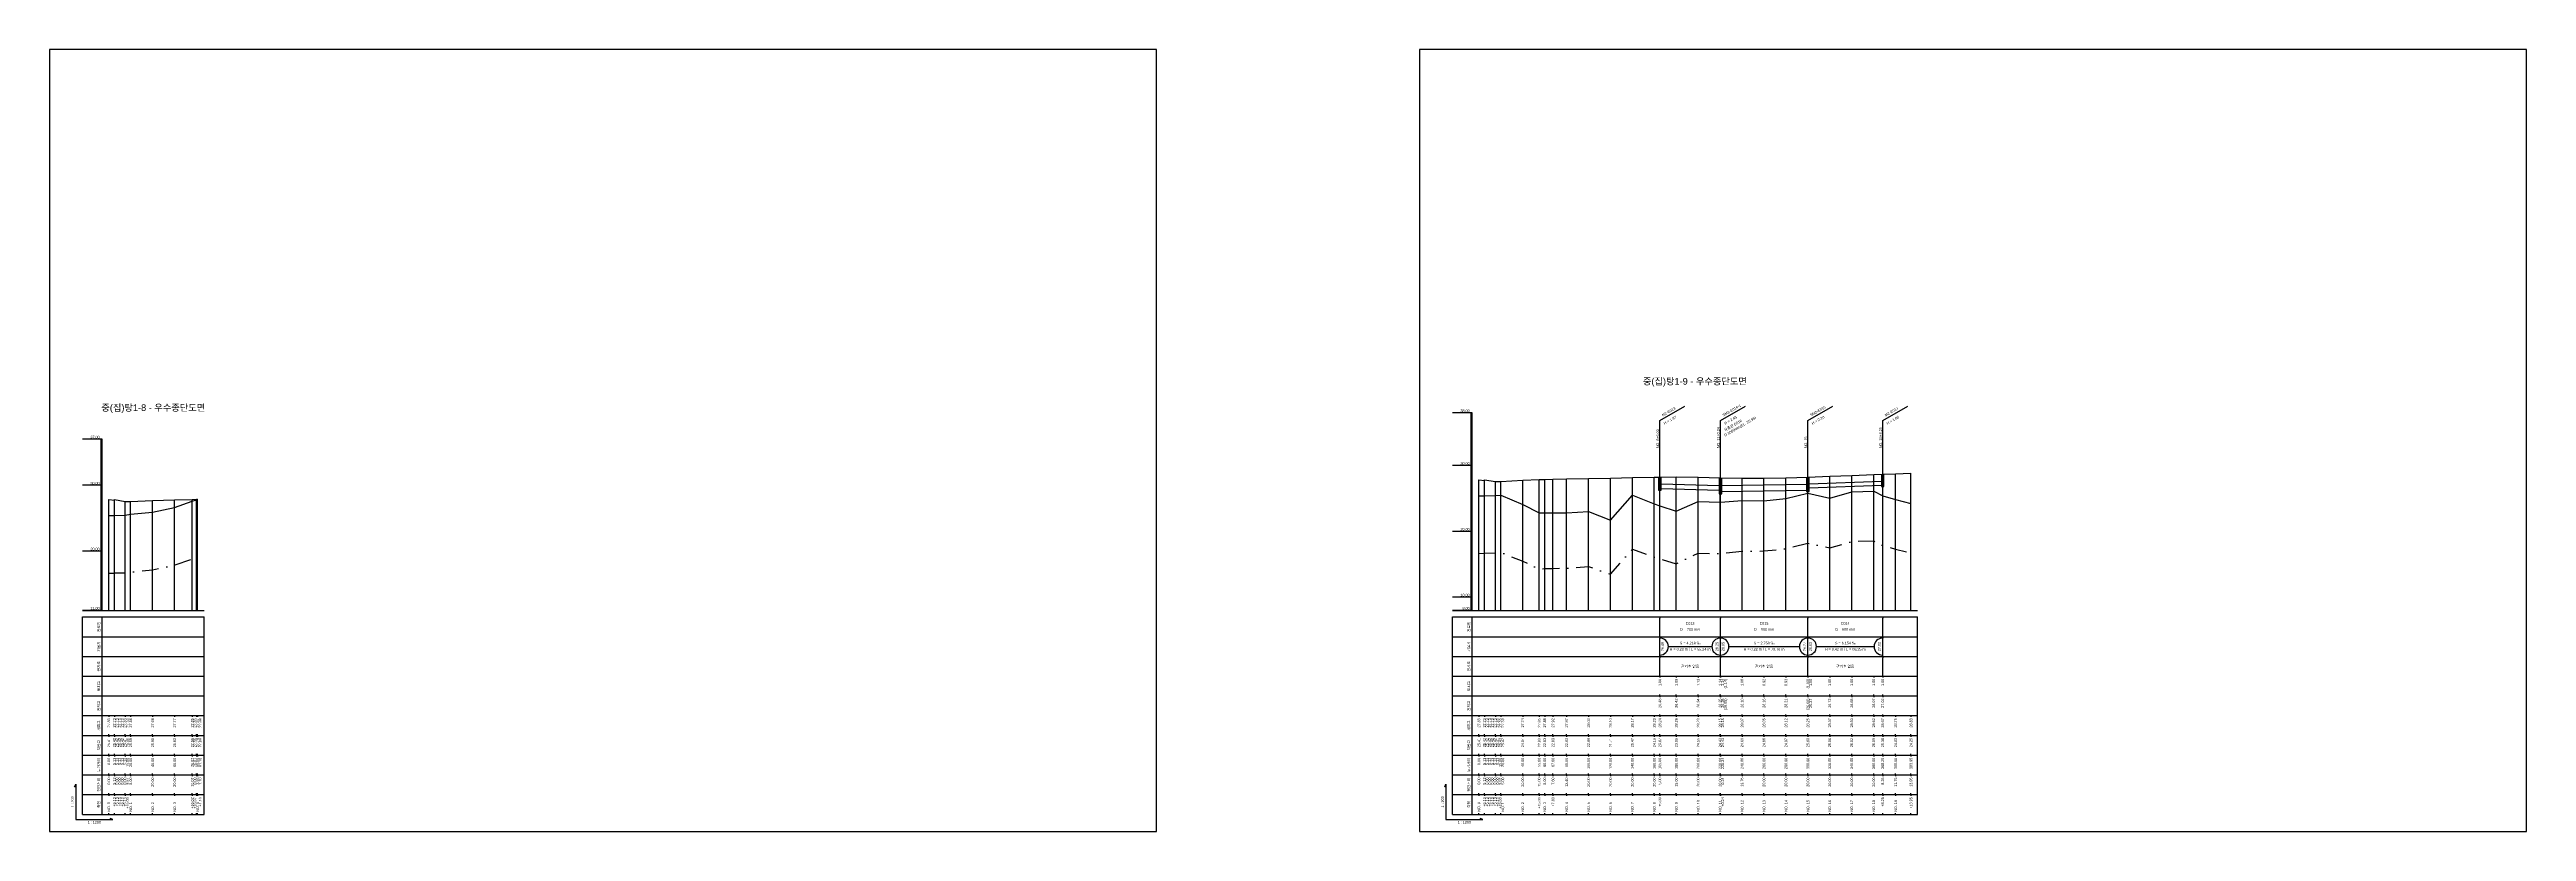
# Model space of a CAD drawing. Header units: millimetres. Extents: x -7351 to 135086, y 1419 to 5643.
# Drawn here: x 12407 to 14289, y 1419 to 2013 of the extents above; entities that cross this region are included whole.
import ezdxf
from ezdxf.enums import TextEntityAlignment as Align

# ---------------------------------------------------------------- set-up
doc = ezdxf.new("R2010")
doc.units = ezdxf.units.MM
doc.linetypes.add('DASHDOT', pattern=[25.4, 12.7, -6.35, 0, -6.35])
for name, color, linetype in [('KZ_종단_계획선', 1, 'Continuous'), ('KZ_종단_관로', 4, 'Continuous'), ('KZ_종단_깃발', 7, 'Continuous'), ('KZ_종단_노선명', 7, 'Continuous'), ('KZ_종단_도각', 7, 'Continuous'), ('KZ_종단_맨홀', 4, 'Continuous'), ('KZ_종단_수직선', 7, 'Continuous'), ('KZ_종단_암선1', 56, 'DASHDOT'), ('KZ_종단_원형관', 4, 'Continuous'), ('KZ_종단_지반선', 3, 'Continuous'), ('KZ_종단_테이블문자', 7, 'Continuous'), ('KZ_종단_테이블선', 7, 'Continuous'), ('KZ_종단_폴대', 7, 'Continuous')]:
    doc.layers.add(name, color=color, linetype=linetype)
doc.styles.get("Standard").update_dxf_attribs({"font": 'arial.ttf'})

msp = doc.modelspace()

# ---------------------------------------------------------------- linework, layer by layer
at = {"layer": 'KZ_종단_계획선'}
for points in [[(13493.4, 1686.2), (13497.6, 1685.7), (13497.6, 1685.7), (13497.6, 1685.7), (13497.6, 1685.7), (13497.6, 1685.7), (13497.6, 1686.2), (13505.9, 1684.8), (13510, 1685), (13526.7, 1685.8), (13539.2, 1686.3), (13543.4, 1686.4), (13549.7, 1686.6), (13560, 1686.9), (13576.7, 1687.2), (13593.4, 1687.5), (13610, 1687.9), (13626.7, 1688.2), (13630.9, 1688.2), (13643.4, 1688.4), (13660, 1688.2), (13676.7, 1687.8), (13676.9, 1687.8), (13693.4, 1687.4), (13710, 1687.3), (13726.7, 1687.7), (13743.4, 1688.3), (13760, 1688.9), (13776.7, 1689.5), (13793.4, 1690.2), (13800.2, 1690.4), (13810, 1690.8), (13821.7, 1691.2)], [(12452.4, 1671.2), (12456.6, 1670.7), (12456.6, 1670.7), (12456.6, 1670.7), (12456.6, 1670.7), (12456.6, 1671.2), (12464.9, 1669.7), (12469, 1669.8), (12485.7, 1670.4), (12502.4, 1670.9), (12515.7, 1671.3), (12515.7, 1671.3), (12519, 1671.4), (12519.9, 1671.4)]]:
    msp.add_lwpolyline(points, dxfattribs=at)
at = {"layer": 'KZ_종단_관로'}
for p, q in [((13631.9, 1683), (13675.9, 1681.8)), ((13631.9, 1679.5), (13675.9, 1678.3)), ((13677.9, 1681.8), (13742.4, 1682.9)), ((13677.9, 1677.3), (13742.4, 1678.4)), ((13744.4, 1683), (13799.2, 1685.1)), ((13744.4, 1680), (13799.2, 1682.1))]:
    msp.add_line(p, q, dxfattribs=at)
at = {"layer": 'KZ_종단_깃발'}
for p, q in [((13630.9, 1731.2), (13649.9, 1742.2)), ((13676.9, 1731.2), (13695.9, 1742.2)), ((13743.4, 1731.2), (13762.4, 1742.2)), ((13800.2, 1731.2), (13819.3, 1742.2)), ((13630.9, 1587), (13630.9, 1731.2)), ((13676.9, 1587), (13676.9, 1731.2)), ((13743.4, 1587), (13743.4, 1731.2)), ((13800.2, 1587), (13800.2, 1731.2))]:
    msp.add_line(p, q, dxfattribs=at)
at = {"layer": 'KZ_종단_도각'}
for points in [[(12407.4, 1419), (13248.4, 1419), (13248.4, 2013), (12407.4, 2013)], [(13448.4, 1419), (14289.4, 1419), (14289.4, 2013), (13448.4, 2013)]]:
    msp.add_lwpolyline(points, close=True, dxfattribs=at)
at = {"layer": 'KZ_종단_맨홀'}
for points in [[(13629.9, 1688.2), (13629.9, 1678.4), (13631.9, 1678.4), (13631.9, 1688.2)], [(13675.9, 1687.8), (13675.9, 1675.6), (13677.9, 1675.6), (13677.9, 1687.8)], [(13742.4, 1688.3), (13742.4, 1677.3), (13744.4, 1677.3), (13744.4, 1688.3)], [(13799.2, 1690.4), (13799.2, 1681.1), (13801.2, 1681.1), (13801.2, 1690.4)]]:
    msp.add_lwpolyline(points, dxfattribs=at)
at = {"layer": 'KZ_종단_수직선'}
for p, q in [((13493.4, 1587), (13493.4, 1686.2)), ((13497.6, 1587), (13497.6, 1686.2)), ((13497.6, 1587), (13497.6, 1685.7)), ((13497.6, 1587), (13497.6, 1685.7)), ((13497.6, 1587), (13497.6, 1685.7)), ((13497.6, 1587), (13497.6, 1685.7)), ((13497.6, 1587), (13497.6, 1685.7)), ((13505.9, 1587), (13505.9, 1684.8)), ((13510, 1587), (13510, 1685)), ((13526.7, 1587), (13526.7, 1685.8)), ((13539.2, 1587), (13539.2, 1686.3)), ((13543.4, 1587), (13543.4, 1686.4)), ((13549.7, 1587), (13549.7, 1686.6)), ((13560, 1587), (13560, 1686.9)), ((13576.7, 1587), (13576.7, 1687.2)), ((13593.4, 1587), (13593.4, 1687.5)), ((13610, 1587), (13610, 1687.9)), ((13626.7, 1587), (13626.7, 1688.2)), ((13630.9, 1587), (13630.9, 1688.2)), ((13643.4, 1587), (13643.4, 1688.4)), ((13660, 1587), (13660, 1688.2)), ((13676.7, 1587), (13676.7, 1687.8)), ((13676.9, 1587), (13676.9, 1687.8)), ((13693.4, 1587), (13693.4, 1687.4)), ((13710, 1587), (13710, 1687.3)), ((13726.7, 1587), (13726.7, 1687.7)), ((13743.4, 1587), (13743.4, 1688.3)), ((13760, 1587), (13760, 1688.9)), ((13776.7, 1587), (13776.7, 1689.5)), ((13793.4, 1587), (13793.4, 1690.2)), ((13800.2, 1587), (13800.2, 1690.4)), ((13810, 1587), (13810, 1690.8)), ((13821.7, 1587), (13821.7, 1691.2)), ((12452.4, 1587), (12452.4, 1671.2)), ((12456.6, 1587), (12456.6, 1671.2)), ((12456.6, 1587), (12456.6, 1670.7)), ((12456.6, 1587), (12456.6, 1670.7)), ((12456.6, 1587), (12456.6, 1670.7)), ((12456.6, 1587), (12456.6, 1670.7)), ((12464.9, 1587), (12464.9, 1669.7)), ((12469, 1587), (12469, 1669.8)), ((12485.7, 1587), (12485.7, 1670.4)), ((12502.4, 1587), (12502.4, 1670.9)), ((12515.8, 1587), (12515.8, 1671.3)), ((12515.8, 1587), (12515.8, 1671.3)), ((12519, 1587), (12519, 1671.4)), ((12519.9, 1587), (12519.9, 1671.4))]:
    msp.add_line(p, q, dxfattribs=at)
at = {"layer": 'KZ_종단_암선1', "flags": 128}
for points in [[(13493.4, 1630.2), (13497.6, 1630.4), (13497.6, 1630.4), (13497.6, 1630.4), (13497.6, 1630.4), (13497.6, 1630.4), (13497.6, 1630.4), (13505.9, 1630.7), (13510, 1631), (13526.7, 1624.3), (13539.2, 1618.6), (13543.4, 1618.7), (13549.7, 1618.9), (13560, 1619.1), (13576.7, 1620.3), (13593.4, 1614.4), (13610, 1633.6), (13626.7, 1627.4), (13630.9, 1626.2), (13643.4, 1622.4), (13660, 1630.4), (13676.7, 1630.2), (13676.9, 1630.2), (13693.4, 1631.9), (13710, 1632.1), (13726.7, 1633.8), (13743.4, 1638.1), (13760, 1634.5), (13776.7, 1639.3), (13793.4, 1639.8), (13800.2, 1636.2), (13810, 1633.6), (13821.7, 1630.7)], [(12452.4, 1615.2), (12456.6, 1615.3), (12456.6, 1615.3), (12456.6, 1615.3), (12456.6, 1615.3), (12456.6, 1615.4), (12464.9, 1615.4), (12469, 1616.1), (12485.7, 1617.7), (12502.4, 1621.4), (12515.8, 1626.1), (12515.8, 1626.1), (12519, 1627.2), (12519.9, 1627.7)]]:
    msp.add_lwpolyline(points, dxfattribs=at)
at = {"layer": 'KZ_종단_원형관'}
for p, q in [((13676.4, 1680.7), (13676.5, 1681.2)), ((13676.4, 1680.2), (13676.4, 1680.7)), ((13676.4, 1679.7), (13676.4, 1680.2)), ((13676.4, 1679.2), (13676.4, 1679.7)), ((13676.4, 1678.7), (13676.4, 1679.2)), ((13676.5, 1678.2), (13676.4, 1678.7)), ((13676.5, 1681.6), (13676.6, 1681.9)), ((13676.5, 1681.2), (13676.5, 1681.6)), ((13676.5, 1677.8), (13676.5, 1678.2)), ((13676.6, 1677.5), (13676.5, 1677.8)), ((13676.6, 1682.2), (13676.7, 1682.4)), ((13676.6, 1681.9), (13676.6, 1682.2)), ((13676.6, 1677.2), (13676.6, 1677.5)), ((13676.7, 1677), (13676.6, 1677.2)), ((13676.7, 1682.4), (13676.8, 1682.6)), ((13676.8, 1676.8), (13676.7, 1677)), ((13676.8, 1682.6), (13676.9, 1682.6)), ((13676.9, 1676.8), (13676.8, 1676.8)), ((13676.9, 1682.6), (13677, 1682.6)), ((13677, 1676.8), (13676.9, 1676.8)), ((13677, 1682.6), (13677.1, 1682.4)), ((13677.1, 1677), (13677, 1676.8)), ((13677.1, 1682.4), (13677.1, 1682.2)), ((13677.1, 1682.2), (13677.2, 1681.9)), ((13677.2, 1677.5), (13677.1, 1677.2)), ((13677.1, 1677.2), (13677.1, 1677)), ((13677.2, 1681.9), (13677.3, 1681.6)), ((13677.3, 1677.8), (13677.2, 1677.5)), ((13677.3, 1681.6), (13677.3, 1681.2)), ((13677.3, 1681.2), (13677.3, 1680.7)), ((13677.3, 1680.7), (13677.4, 1680.2)), ((13677.4, 1679.2), (13677.3, 1678.7)), ((13677.3, 1678.7), (13677.3, 1678.2)), ((13677.3, 1678.2), (13677.3, 1677.8)), ((13677.4, 1680.2), (13677.4, 1679.7)), ((13677.4, 1679.7), (13677.4, 1679.2))]:
    msp.add_line(p, q, dxfattribs=at)
at = {"layer": 'KZ_종단_지반선', "flags": 128}
for points in [[(13493.4, 1674.1), (13497.6, 1674.1), (13497.6, 1674.1), (13497.6, 1674.1), (13497.6, 1674.1), (13497.6, 1674.1), (13497.6, 1674.1), (13505.9, 1674.2), (13510, 1674.4), (13526.7, 1667.3), (13539.2, 1661.2), (13543.4, 1661.2), (13549.7, 1661.2), (13560, 1661.2), (13576.7, 1662), (13593.4, 1655.6), (13610, 1674.4), (13626.7, 1667.8), (13630.9, 1666.4), (13643.4, 1662.3), (13660, 1669.8), (13676.7, 1669.2), (13676.9, 1669.2), (13693.4, 1670.5), (13710, 1670.3), (13726.7, 1671.9), (13743.4, 1676), (13760, 1672.3), (13776.7, 1677.1), (13793.4, 1677.5), (13800.2, 1673.9), (13810, 1671.2), (13821.7, 1668.3)], [(12452.4, 1659.1), (12456.6, 1659.1), (12456.6, 1659.1), (12456.6, 1659.1), (12456.6, 1659.1), (12456.6, 1659.1), (12464.9, 1659.3), (12469, 1660), (12485.7, 1661.6), (12502.4, 1665.2), (12515.8, 1669.9), (12515.8, 1669.9), (12519, 1671), (12519.9, 1671.4)]]:
    msp.add_lwpolyline(points, dxfattribs=at)
at = {"layer": 'KZ_종단_테이블문자'}
for p, q in [((13630.9, 1582), (13630.9, 1581)), ((13630.9, 1568), (13630.9, 1581)), ((13676.9, 1582), (13676.9, 1581)), ((13676.9, 1582), (13676.9, 1581)), ((13676.9, 1568), (13676.9, 1581)), ((13676.9, 1568), (13676.9, 1581)), ((13743.4, 1582), (13743.4, 1581)), ((13743.4, 1582), (13743.4, 1581)), ((13743.4, 1568), (13743.4, 1581)), ((13743.4, 1568), (13743.4, 1581)), ((13800.2, 1582), (13800.2, 1581)), ((13800.2, 1568), (13800.2, 1581)), ((13630.9, 1567), (13630.9, 1568)), ((13630.9, 1567), (13630.9, 1566)), ((13630.9, 1553), (13630.9, 1566)), ((13676.9, 1567), (13676.9, 1568)), ((13676.9, 1567), (13676.9, 1568)), ((13676.9, 1567), (13676.9, 1566)), ((13676.9, 1567), (13676.9, 1566)), ((13676.9, 1553), (13676.9, 1566)), ((13676.9, 1553), (13676.9, 1566)), ((13743.4, 1567), (13743.4, 1568)), ((13743.4, 1567), (13743.4, 1568)), ((13743.4, 1567), (13743.4, 1566)), ((13743.4, 1567), (13743.4, 1566)), ((13743.4, 1553), (13743.4, 1566)), ((13743.4, 1553), (13743.4, 1566)), ((13800.2, 1567), (13800.2, 1568)), ((13800.2, 1567), (13800.2, 1566)), ((13800.2, 1553), (13800.2, 1566)), ((13630.9, 1552), (13630.9, 1553)), ((13630.9, 1552), (13630.9, 1551)), ((13630.9, 1538), (13630.9, 1551)), ((13637.3, 1559.5), (13670.5, 1559.5)), ((13676.9, 1552), (13676.9, 1553)), ((13676.9, 1552), (13676.9, 1553)), ((13676.9, 1552), (13676.9, 1551)), ((13676.9, 1552), (13676.9, 1551)), ((13676.9, 1538), (13676.9, 1551)), ((13676.9, 1538), (13676.9, 1551)), ((13683.3, 1559.5), (13736.9, 1559.5)), ((13743.4, 1552), (13743.4, 1553)), ((13743.4, 1552), (13743.4, 1553)), ((13743.4, 1552), (13743.4, 1551)), ((13743.4, 1552), (13743.4, 1551)), ((13743.4, 1538), (13743.4, 1551)), ((13743.4, 1538), (13743.4, 1551)), ((13749.8, 1559.5), (13793.8, 1559.5)), ((13800.2, 1552), (13800.2, 1553)), ((13800.2, 1552), (13800.2, 1551)), ((13800.2, 1538), (13800.2, 1551)), ((13630.9, 1537), (13630.9, 1538)), ((13676.9, 1537), (13676.9, 1538)), ((13676.9, 1537), (13676.9, 1538)), ((13743.4, 1537), (13743.4, 1538)), ((13743.4, 1537), (13743.4, 1538)), ((13800.2, 1537), (13800.2, 1538))]:
    msp.add_line(p, q, dxfattribs=at)
for centre, start, end in [((13630.9, 1559.5), 270, 90), ((13676.9, 1559.5), 90, 270), ((13676.9, 1559.5), 270, 90), ((13743.4, 1559.5), 90, 270), ((13743.4, 1559.5), 270, 90), ((13800.2, 1559.5), 90, 270)]:
    msp.add_arc(centre, 6.5, start, end, dxfattribs=at)
at = {"layer": 'KZ_종단_테이블선'}
for p, q in [((12432.4, 1587), (12524.9, 1587)), ((12432.4, 1567), (12432.4, 1582)), ((12432.4, 1582), (12524.9, 1582)), ((12447.4, 1567), (12447.4, 1582)), ((12524.9, 1567), (12524.9, 1582)), ((13473.4, 1587), (13826.7, 1587)), ((13473.4, 1567), (13473.4, 1582)), ((13473.4, 1582), (13826.7, 1582)), ((13488.4, 1567), (13488.4, 1582)), ((13826.7, 1567), (13826.7, 1582)), ((12432.4, 1552), (12432.4, 1567)), ((12432.4, 1567), (12524.9, 1567)), ((12447.4, 1552), (12447.4, 1567)), ((12524.9, 1552), (12524.9, 1567)), ((13473.4, 1552), (13473.4, 1567)), ((13473.4, 1567), (13826.7, 1567)), ((13488.4, 1552), (13488.4, 1567)), ((13826.7, 1552), (13826.7, 1567)), ((12432.4, 1537), (12432.4, 1552)), ((12432.4, 1552), (12524.9, 1552)), ((12447.4, 1537), (12447.4, 1552)), ((12524.9, 1537), (12524.9, 1552)), ((13473.4, 1537), (13473.4, 1552)), ((13473.4, 1552), (13826.7, 1552)), ((13488.4, 1537), (13488.4, 1552)), ((13826.7, 1537), (13826.7, 1552)), ((12432.4, 1522), (12432.4, 1537)), ((12432.4, 1537), (12524.9, 1537)), ((12447.4, 1522), (12447.4, 1537)), ((12524.9, 1522), (12524.9, 1537)), ((13473.4, 1522), (13473.4, 1537)), ((13473.4, 1537), (13826.7, 1537)), ((13488.4, 1522), (13488.4, 1537)), ((13630.9, 1537), (13630.9, 1536)), ((13643.4, 1537), (13643.4, 1536)), ((13660, 1537), (13660, 1536)), ((13676.7, 1537), (13676.7, 1536)), ((13676.9, 1537), (13676.9, 1536)), ((13693.4, 1537), (13693.4, 1536)), ((13710, 1537), (13710, 1536)), ((13726.7, 1537), (13726.7, 1536)), ((13743.4, 1537), (13743.4, 1536)), ((13760, 1537), (13760, 1536)), ((13776.7, 1537), (13776.7, 1536)), ((13793.4, 1537), (13793.4, 1536)), ((13800.2, 1537), (13800.2, 1536)), ((13826.7, 1522), (13826.7, 1537)), ((12432.4, 1507), (12432.4, 1522)), ((12432.4, 1522), (12524.9, 1522)), ((12432.4, 1492), (12432.4, 1507)), ((12432.4, 1507), (12524.9, 1507)), ((12447.4, 1507), (12447.4, 1522)), ((12447.4, 1492), (12447.4, 1507)), ((12452.4, 1507), (12452.4, 1506)), ((12456.6, 1507), (12456.6, 1506)), ((12456.6, 1507), (12456.6, 1506)), ((12456.6, 1507), (12456.6, 1506)), ((12456.6, 1507), (12456.6, 1506)), ((12456.6, 1507), (12456.6, 1506)), ((12464.9, 1507), (12464.9, 1506)), ((12469, 1507), (12469, 1506)), ((12485.7, 1507), (12485.7, 1506)), ((12502.4, 1507), (12502.4, 1506)), ((12515.8, 1507), (12515.8, 1506)), ((12515.8, 1507), (12515.8, 1506)), ((12519, 1507), (12519, 1506)), ((12519.9, 1507), (12519.9, 1506)), ((12524.9, 1507), (12524.9, 1522)), ((12524.9, 1492), (12524.9, 1507)), ((13473.4, 1507), (13473.4, 1522)), ((13473.4, 1522), (13826.7, 1522)), ((13473.4, 1492), (13473.4, 1507)), ((13473.4, 1507), (13826.7, 1507)), ((13488.4, 1507), (13488.4, 1522)), ((13488.4, 1492), (13488.4, 1507)), ((13493.4, 1507), (13493.4, 1506)), ((13497.6, 1507), (13497.6, 1506)), ((13497.6, 1507), (13497.6, 1506)), ((13497.6, 1507), (13497.6, 1506)), ((13497.6, 1507), (13497.6, 1506)), ((13497.6, 1507), (13497.6, 1506)), ((13497.6, 1507), (13497.6, 1506)), ((13505.9, 1507), (13505.9, 1506)), ((13510, 1507), (13510, 1506)), ((13526.7, 1507), (13526.7, 1506)), ((13539.2, 1507), (13539.2, 1506)), ((13543.4, 1507), (13543.4, 1506)), ((13549.7, 1507), (13549.7, 1506)), ((13560, 1507), (13560, 1506)), ((13576.7, 1507), (13576.7, 1506)), ((13593.4, 1507), (13593.4, 1506)), ((13610, 1507), (13610, 1506)), ((13626.7, 1507), (13626.7, 1506)), ((13630.9, 1522), (13630.9, 1523)), ((13630.9, 1522), (13630.9, 1521)), ((13630.9, 1507), (13630.9, 1508)), ((13630.9, 1507), (13630.9, 1506)), ((13643.4, 1522), (13643.4, 1523)), ((13643.4, 1522), (13643.4, 1521)), ((13643.4, 1507), (13643.4, 1508)), ((13643.4, 1507), (13643.4, 1506)), ((13660, 1522), (13660, 1523)), ((13660, 1522), (13660, 1521)), ((13660, 1507), (13660, 1508)), ((13660, 1507), (13660, 1506)), ((13676.7, 1522), (13676.7, 1523)), ((13676.7, 1522), (13676.7, 1521)), ((13676.7, 1507), (13676.7, 1508)), ((13676.7, 1507), (13676.7, 1506)), ((13676.9, 1522), (13676.9, 1523)), ((13676.9, 1522), (13676.9, 1521)), ((13676.9, 1507), (13676.9, 1508)), ((13676.9, 1507), (13676.9, 1506)), ((13693.4, 1522), (13693.4, 1523)), ((13693.4, 1522), (13693.4, 1521)), ((13693.4, 1507), (13693.4, 1508)), ((13693.4, 1507), (13693.4, 1506)), ((13710, 1522), (13710, 1523)), ((13710, 1522), (13710, 1521)), ((13710, 1507), (13710, 1508)), ((13710, 1507), (13710, 1506)), ((13726.7, 1522), (13726.7, 1523)), ((13726.7, 1522), (13726.7, 1521)), ((13726.7, 1507), (13726.7, 1508)), ((13726.7, 1507), (13726.7, 1506)), ((13743.4, 1522), (13743.4, 1523)), ((13743.4, 1522), (13743.4, 1521)), ((13743.4, 1507), (13743.4, 1508)), ((13743.4, 1507), (13743.4, 1506)), ((13760, 1522), (13760, 1523)), ((13760, 1522), (13760, 1521)), ((13760, 1507), (13760, 1508)), ((13760, 1507), (13760, 1506)), ((13776.7, 1522), (13776.7, 1523)), ((13776.7, 1522), (13776.7, 1521)), ((13776.7, 1507), (13776.7, 1508)), ((13776.7, 1507), (13776.7, 1506)), ((13793.4, 1522), (13793.4, 1523)), ((13793.4, 1522), (13793.4, 1521)), ((13793.4, 1507), (13793.4, 1508)), ((13793.4, 1507), (13793.4, 1506)), ((13800.2, 1522), (13800.2, 1523)), ((13800.2, 1522), (13800.2, 1521)), ((13800.2, 1507), (13800.2, 1508)), ((13800.2, 1507), (13800.2, 1506)), ((13810, 1507), (13810, 1506)), ((13821.7, 1507), (13821.7, 1506)), ((13826.7, 1507), (13826.7, 1522)), ((13826.7, 1492), (13826.7, 1507)), ((12432.4, 1477), (12432.4, 1492)), ((12432.4, 1492), (12524.9, 1492)), ((12447.4, 1477), (12447.4, 1492)), ((12452.4, 1492), (12452.4, 1493)), ((12452.4, 1492), (12452.4, 1491)), ((12456.6, 1492), (12456.6, 1493)), ((12456.6, 1492), (12456.6, 1493)), ((12456.6, 1492), (12456.6, 1493)), ((12456.6, 1492), (12456.6, 1493)), ((12456.6, 1492), (12456.6, 1493)), ((12456.6, 1492), (12456.6, 1491)), ((12456.6, 1492), (12456.6, 1491)), ((12456.6, 1492), (12456.6, 1491)), ((12456.6, 1492), (12456.6, 1491)), ((12456.6, 1492), (12456.6, 1491)), ((12464.9, 1492), (12464.9, 1493)), ((12464.9, 1492), (12464.9, 1491)), ((12469, 1492), (12469, 1493)), ((12469, 1492), (12469, 1491)), ((12485.7, 1492), (12485.7, 1493)), ((12485.7, 1492), (12485.7, 1491)), ((12502.4, 1492), (12502.4, 1493)), ((12502.4, 1492), (12502.4, 1491)), ((12515.8, 1492), (12515.8, 1493)), ((12515.8, 1492), (12515.8, 1493)), ((12515.8, 1492), (12515.8, 1491)), ((12515.8, 1492), (12515.8, 1491)), ((12519, 1492), (12519, 1493)), ((12519, 1492), (12519, 1491)), ((12519.9, 1492), (12519.9, 1493)), ((12519.9, 1492), (12519.9, 1491)), ((12524.9, 1477), (12524.9, 1492)), ((13473.4, 1477), (13473.4, 1492)), ((13473.4, 1492), (13826.7, 1492)), ((13488.4, 1477), (13488.4, 1492)), ((13493.4, 1492), (13493.4, 1493)), ((13493.4, 1492), (13493.4, 1491)), ((13497.6, 1492), (13497.6, 1493)), ((13497.6, 1492), (13497.6, 1493)), ((13497.6, 1492), (13497.6, 1493)), ((13497.6, 1492), (13497.6, 1493)), ((13497.6, 1492), (13497.6, 1493)), ((13497.6, 1492), (13497.6, 1493)), ((13497.6, 1492), (13497.6, 1491)), ((13497.6, 1492), (13497.6, 1491)), ((13497.6, 1492), (13497.6, 1491)), ((13497.6, 1492), (13497.6, 1491)), ((13497.6, 1492), (13497.6, 1491)), ((13497.6, 1492), (13497.6, 1491)), ((13505.9, 1492), (13505.9, 1493)), ((13505.9, 1492), (13505.9, 1491)), ((13510, 1492), (13510, 1493)), ((13510, 1492), (13510, 1491)), ((13526.7, 1492), (13526.7, 1493)), ((13526.7, 1492), (13526.7, 1491)), ((13539.2, 1492), (13539.2, 1493)), ((13539.2, 1492), (13539.2, 1491)), ((13543.4, 1492), (13543.4, 1493)), ((13543.4, 1492), (13543.4, 1491)), ((13549.7, 1492), (13549.7, 1493)), ((13549.7, 1492), (13549.7, 1491)), ((13560, 1492), (13560, 1493)), ((13560, 1492), (13560, 1491)), ((13576.7, 1492), (13576.7, 1493)), ((13576.7, 1492), (13576.7, 1491)), ((13593.4, 1492), (13593.4, 1493)), ((13593.4, 1492), (13593.4, 1491)), ((13610, 1492), (13610, 1493)), ((13610, 1492), (13610, 1491)), ((13626.7, 1492), (13626.7, 1493)), ((13626.7, 1492), (13626.7, 1491)), ((13630.9, 1492), (13630.9, 1493)), ((13630.9, 1492), (13630.9, 1491)), ((13643.4, 1492), (13643.4, 1493)), ((13643.4, 1492), (13643.4, 1491)), ((13660, 1492), (13660, 1493)), ((13660, 1492), (13660, 1491)), ((13676.7, 1492), (13676.7, 1493)), ((13676.7, 1492), (13676.7, 1491)), ((13676.9, 1492), (13676.9, 1493)), ((13676.9, 1492), (13676.9, 1491)), ((13693.4, 1492), (13693.4, 1493)), ((13693.4, 1492), (13693.4, 1491)), ((13710, 1492), (13710, 1493)), ((13710, 1492), (13710, 1491)), ((13726.7, 1492), (13726.7, 1493)), ((13726.7, 1492), (13726.7, 1491)), ((13743.4, 1492), (13743.4, 1493)), ((13743.4, 1492), (13743.4, 1491)), ((13760, 1492), (13760, 1493)), ((13760, 1492), (13760, 1491)), ((13776.7, 1492), (13776.7, 1493)), ((13776.7, 1492), (13776.7, 1491)), ((13793.4, 1492), (13793.4, 1493)), ((13793.4, 1492), (13793.4, 1491)), ((13800.2, 1492), (13800.2, 1493)), ((13800.2, 1492), (13800.2, 1491)), ((13810, 1492), (13810, 1493)), ((13810, 1492), (13810, 1491)), ((13821.7, 1492), (13821.7, 1493)), ((13821.7, 1492), (13821.7, 1491)), ((13826.7, 1477), (13826.7, 1492)), ((12432.4, 1462), (12432.4, 1477)), ((12432.4, 1477), (12524.9, 1477)), ((12447.4, 1462), (12447.4, 1477)), ((12452.4, 1477), (12452.4, 1478)), ((12452.4, 1477), (12452.4, 1476)), ((12456.6, 1477), (12456.6, 1478)), ((12456.6, 1477), (12456.6, 1478)), ((12456.6, 1477), (12456.6, 1478)), ((12456.6, 1477), (12456.6, 1478)), ((12456.6, 1477), (12456.6, 1478)), ((12456.6, 1477), (12456.6, 1476)), ((12456.6, 1477), (12456.6, 1476)), ((12456.6, 1477), (12456.6, 1476)), ((12456.6, 1477), (12456.6, 1476)), ((12456.6, 1477), (12456.6, 1476)), ((12464.9, 1477), (12464.9, 1478)), ((12464.9, 1477), (12464.9, 1476)), ((12469, 1477), (12469, 1478)), ((12469, 1477), (12469, 1476)), ((12485.7, 1477), (12485.7, 1478)), ((12485.7, 1477), (12485.7, 1476)), ((12502.4, 1477), (12502.4, 1478)), ((12502.4, 1477), (12502.4, 1476)), ((12515.8, 1477), (12515.8, 1478)), ((12515.8, 1477), (12515.8, 1478)), ((12515.8, 1477), (12515.8, 1476)), ((12515.8, 1477), (12515.8, 1476)), ((12519, 1477), (12519, 1478)), ((12519, 1477), (12519, 1476)), ((12519.9, 1477), (12519.9, 1478)), ((12519.9, 1477), (12519.9, 1476)), ((12524.9, 1462), (12524.9, 1477)), ((13473.4, 1462), (13473.4, 1477)), ((13473.4, 1477), (13826.7, 1477)), ((13488.4, 1462), (13488.4, 1477)), ((13493.4, 1477), (13493.4, 1478)), ((13493.4, 1477), (13493.4, 1476)), ((13497.6, 1477), (13497.6, 1478)), ((13497.6, 1477), (13497.6, 1478)), ((13497.6, 1477), (13497.6, 1478)), ((13497.6, 1477), (13497.6, 1478)), ((13497.6, 1477), (13497.6, 1478)), ((13497.6, 1477), (13497.6, 1478)), ((13497.6, 1477), (13497.6, 1476)), ((13497.6, 1477), (13497.6, 1476)), ((13497.6, 1477), (13497.6, 1476)), ((13497.6, 1477), (13497.6, 1476)), ((13497.6, 1477), (13497.6, 1476)), ((13497.6, 1477), (13497.6, 1476)), ((13505.9, 1477), (13505.9, 1478)), ((13505.9, 1477), (13505.9, 1476)), ((13510, 1477), (13510, 1478)), ((13510, 1477), (13510, 1476)), ((13526.7, 1477), (13526.7, 1478)), ((13526.7, 1477), (13526.7, 1476)), ((13539.2, 1477), (13539.2, 1478)), ((13539.2, 1477), (13539.2, 1476)), ((13543.4, 1477), (13543.4, 1478)), ((13543.4, 1477), (13543.4, 1476)), ((13549.7, 1477), (13549.7, 1478)), ((13549.7, 1477), (13549.7, 1476)), ((13560, 1477), (13560, 1478)), ((13560, 1477), (13560, 1476)), ((13576.7, 1477), (13576.7, 1478)), ((13576.7, 1477), (13576.7, 1476)), ((13593.4, 1477), (13593.4, 1478)), ((13593.4, 1477), (13593.4, 1476)), ((13610, 1477), (13610, 1478)), ((13610, 1477), (13610, 1476)), ((13626.7, 1477), (13626.7, 1478)), ((13626.7, 1477), (13626.7, 1476)), ((13630.9, 1477), (13630.9, 1478)), ((13630.9, 1477), (13630.9, 1476)), ((13643.4, 1477), (13643.4, 1478)), ((13643.4, 1477), (13643.4, 1476)), ((13660, 1477), (13660, 1478)), ((13660, 1477), (13660, 1476)), ((13676.7, 1477), (13676.7, 1478)), ((13676.7, 1477), (13676.7, 1476)), ((13676.9, 1477), (13676.9, 1478)), ((13676.9, 1477), (13676.9, 1476)), ((13693.4, 1477), (13693.4, 1478)), ((13693.4, 1477), (13693.4, 1476)), ((13710, 1477), (13710, 1478)), ((13710, 1477), (13710, 1476)), ((13726.7, 1477), (13726.7, 1478)), ((13726.7, 1477), (13726.7, 1476)), ((13743.4, 1477), (13743.4, 1478)), ((13743.4, 1477), (13743.4, 1476)), ((13760, 1477), (13760, 1478)), ((13760, 1477), (13760, 1476)), ((13776.7, 1477), (13776.7, 1478)), ((13776.7, 1477), (13776.7, 1476)), ((13793.4, 1477), (13793.4, 1478)), ((13793.4, 1477), (13793.4, 1476)), ((13800.2, 1477), (13800.2, 1478)), ((13800.2, 1477), (13800.2, 1476)), ((13810, 1477), (13810, 1478)), ((13810, 1477), (13810, 1476)), ((13821.7, 1477), (13821.7, 1478)), ((13821.7, 1477), (13821.7, 1476)), ((13826.7, 1462), (13826.7, 1477)), ((12432.4, 1447), (12432.4, 1462)), ((12432.4, 1462), (12524.9, 1462)), ((12447.4, 1447), (12447.4, 1462)), ((12452.4, 1462), (12452.4, 1463)), ((12452.4, 1462), (12452.4, 1461)), ((12456.6, 1462), (12456.6, 1463)), ((12456.6, 1462), (12456.6, 1463)), ((12456.6, 1462), (12456.6, 1463)), ((12456.6, 1462), (12456.6, 1463)), ((12456.6, 1462), (12456.6, 1463)), ((12456.6, 1462), (12456.6, 1461)), ((12456.6, 1462), (12456.6, 1461)), ((12456.6, 1462), (12456.6, 1461)), ((12456.6, 1462), (12456.6, 1461)), ((12456.6, 1462), (12456.6, 1461)), ((12464.9, 1462), (12464.9, 1463)), ((12464.9, 1462), (12464.9, 1461)), ((12469, 1462), (12469, 1463)), ((12469, 1462), (12469, 1461)), ((12485.7, 1462), (12485.7, 1463)), ((12485.7, 1462), (12485.7, 1461)), ((12502.4, 1462), (12502.4, 1463)), ((12502.4, 1462), (12502.4, 1461)), ((12515.8, 1462), (12515.8, 1463)), ((12515.8, 1462), (12515.8, 1463)), ((12515.8, 1462), (12515.8, 1461)), ((12515.8, 1462), (12515.8, 1461)), ((12519, 1462), (12519, 1463)), ((12519, 1462), (12519, 1461)), ((12519.9, 1462), (12519.9, 1463)), ((12519.9, 1462), (12519.9, 1461)), ((12524.9, 1447), (12524.9, 1462)), ((13473.4, 1447), (13473.4, 1462)), ((13473.4, 1462), (13826.7, 1462)), ((13488.4, 1447), (13488.4, 1462)), ((13493.4, 1462), (13493.4, 1463)), ((13493.4, 1462), (13493.4, 1461)), ((13497.6, 1462), (13497.6, 1463)), ((13497.6, 1462), (13497.6, 1463)), ((13497.6, 1462), (13497.6, 1463)), ((13497.6, 1462), (13497.6, 1463)), ((13497.6, 1462), (13497.6, 1463)), ((13497.6, 1462), (13497.6, 1463)), ((13497.6, 1462), (13497.6, 1461)), ((13497.6, 1462), (13497.6, 1461)), ((13497.6, 1462), (13497.6, 1461)), ((13497.6, 1462), (13497.6, 1461)), ((13497.6, 1462), (13497.6, 1461)), ((13497.6, 1462), (13497.6, 1461)), ((13505.9, 1462), (13505.9, 1463)), ((13505.9, 1462), (13505.9, 1461)), ((13510, 1462), (13510, 1463)), ((13510, 1462), (13510, 1461)), ((13526.7, 1462), (13526.7, 1463)), ((13526.7, 1462), (13526.7, 1461)), ((13539.2, 1462), (13539.2, 1463)), ((13539.2, 1462), (13539.2, 1461)), ((13543.4, 1462), (13543.4, 1463)), ((13543.4, 1462), (13543.4, 1461)), ((13549.7, 1462), (13549.7, 1463)), ((13549.7, 1462), (13549.7, 1461)), ((13560, 1462), (13560, 1463)), ((13560, 1462), (13560, 1461)), ((13576.7, 1462), (13576.7, 1463)), ((13576.7, 1462), (13576.7, 1461)), ((13593.4, 1462), (13593.4, 1463)), ((13593.4, 1462), (13593.4, 1461)), ((13610, 1462), (13610, 1463)), ((13610, 1462), (13610, 1461)), ((13626.7, 1462), (13626.7, 1463)), ((13626.7, 1462), (13626.7, 1461)), ((13630.9, 1462), (13630.9, 1463)), ((13630.9, 1462), (13630.9, 1461)), ((13643.4, 1462), (13643.4, 1463)), ((13643.4, 1462), (13643.4, 1461)), ((13660, 1462), (13660, 1463)), ((13660, 1462), (13660, 1461)), ((13676.7, 1462), (13676.7, 1463)), ((13676.7, 1462), (13676.7, 1461)), ((13676.9, 1462), (13676.9, 1463)), ((13676.9, 1462), (13676.9, 1461)), ((13693.4, 1462), (13693.4, 1463)), ((13693.4, 1462), (13693.4, 1461)), ((13710, 1462), (13710, 1463)), ((13710, 1462), (13710, 1461)), ((13726.7, 1462), (13726.7, 1463)), ((13726.7, 1462), (13726.7, 1461)), ((13743.4, 1462), (13743.4, 1463)), ((13743.4, 1462), (13743.4, 1461)), ((13760, 1462), (13760, 1463)), ((13760, 1462), (13760, 1461)), ((13776.7, 1462), (13776.7, 1463)), ((13776.7, 1462), (13776.7, 1461)), ((13793.4, 1462), (13793.4, 1463)), ((13793.4, 1462), (13793.4, 1461)), ((13800.2, 1462), (13800.2, 1463)), ((13800.2, 1462), (13800.2, 1461)), ((13810, 1462), (13810, 1463)), ((13810, 1462), (13810, 1461)), ((13821.7, 1462), (13821.7, 1463)), ((13821.7, 1462), (13821.7, 1461)), ((13826.7, 1447), (13826.7, 1462)), ((12432.4, 1432), (12432.4, 1447)), ((12432.4, 1447), (12524.9, 1447)), ((12432.4, 1432), (12524.9, 1432)), ((12447.4, 1432), (12447.4, 1447)), ((12452.4, 1447), (12452.4, 1448)), ((12452.4, 1447), (12452.4, 1446)), ((12452.4, 1432), (12452.4, 1433)), ((12456.6, 1447), (12456.6, 1448)), ((12456.6, 1447), (12456.6, 1448)), ((12456.6, 1447), (12456.6, 1448)), ((12456.6, 1447), (12456.6, 1448)), ((12456.6, 1447), (12456.6, 1448)), ((12456.6, 1447), (12456.6, 1446)), ((12456.6, 1447), (12456.6, 1446)), ((12456.6, 1447), (12456.6, 1446)), ((12456.6, 1447), (12456.6, 1446)), ((12456.6, 1447), (12456.6, 1446)), ((12456.6, 1432), (12456.6, 1433)), ((12456.6, 1432), (12456.6, 1433)), ((12456.6, 1432), (12456.6, 1433)), ((12456.6, 1432), (12456.6, 1433)), ((12456.6, 1432), (12456.6, 1433)), ((12464.9, 1447), (12464.9, 1448)), ((12464.9, 1447), (12464.9, 1446)), ((12464.9, 1432), (12464.9, 1433)), ((12469, 1447), (12469, 1448)), ((12469, 1447), (12469, 1446)), ((12469, 1432), (12469, 1433)), ((12485.7, 1447), (12485.7, 1448)), ((12485.7, 1447), (12485.7, 1446)), ((12485.7, 1432), (12485.7, 1433)), ((12502.4, 1447), (12502.4, 1448)), ((12502.4, 1447), (12502.4, 1446)), ((12502.4, 1432), (12502.4, 1433)), ((12515.8, 1447), (12515.8, 1448)), ((12515.8, 1447), (12515.8, 1448)), ((12515.8, 1447), (12515.8, 1446)), ((12515.8, 1447), (12515.8, 1446)), ((12515.8, 1432), (12515.8, 1433)), ((12515.8, 1432), (12515.8, 1433)), ((12519, 1447), (12519, 1448)), ((12519, 1447), (12519, 1446)), ((12519, 1432), (12519, 1433)), ((12519.9, 1447), (12519.9, 1448)), ((12519.9, 1447), (12519.9, 1446)), ((12519.9, 1432), (12519.9, 1433)), ((12524.9, 1432), (12524.9, 1447)), ((13473.4, 1432), (13473.4, 1447)), ((13473.4, 1447), (13826.7, 1447)), ((13473.4, 1432), (13826.7, 1432)), ((13488.4, 1432), (13488.4, 1447)), ((13493.4, 1447), (13493.4, 1448)), ((13493.4, 1447), (13493.4, 1446)), ((13493.4, 1432), (13493.4, 1433)), ((13497.6, 1447), (13497.6, 1448)), ((13497.6, 1447), (13497.6, 1448)), ((13497.6, 1447), (13497.6, 1448)), ((13497.6, 1447), (13497.6, 1448)), ((13497.6, 1447), (13497.6, 1448)), ((13497.6, 1447), (13497.6, 1448)), ((13497.6, 1447), (13497.6, 1446)), ((13497.6, 1447), (13497.6, 1446)), ((13497.6, 1447), (13497.6, 1446)), ((13497.6, 1447), (13497.6, 1446)), ((13497.6, 1447), (13497.6, 1446)), ((13497.6, 1447), (13497.6, 1446)), ((13497.6, 1432), (13497.6, 1433)), ((13497.6, 1432), (13497.6, 1433)), ((13497.6, 1432), (13497.6, 1433)), ((13497.6, 1432), (13497.6, 1433)), ((13497.6, 1432), (13497.6, 1433)), ((13497.6, 1432), (13497.6, 1433)), ((13505.9, 1447), (13505.9, 1448)), ((13505.9, 1447), (13505.9, 1446)), ((13505.9, 1432), (13505.9, 1433)), ((13510, 1447), (13510, 1448)), ((13510, 1447), (13510, 1446)), ((13510, 1432), (13510, 1433)), ((13526.7, 1447), (13526.7, 1448)), ((13526.7, 1447), (13526.7, 1446)), ((13526.7, 1432), (13526.7, 1433)), ((13539.2, 1447), (13539.2, 1448)), ((13539.2, 1447), (13539.2, 1446)), ((13539.2, 1432), (13539.2, 1433)), ((13543.4, 1447), (13543.4, 1448)), ((13543.4, 1447), (13543.4, 1446)), ((13543.4, 1432), (13543.4, 1433)), ((13549.7, 1447), (13549.7, 1448)), ((13549.7, 1447), (13549.7, 1446)), ((13549.7, 1432), (13549.7, 1433)), ((13560, 1447), (13560, 1448)), ((13560, 1447), (13560, 1446)), ((13560, 1432), (13560, 1433)), ((13576.7, 1447), (13576.7, 1448)), ((13576.7, 1447), (13576.7, 1446)), ((13576.7, 1432), (13576.7, 1433)), ((13593.4, 1447), (13593.4, 1448)), ((13593.4, 1447), (13593.4, 1446)), ((13593.4, 1432), (13593.4, 1433)), ((13610, 1447), (13610, 1448)), ((13610, 1447), (13610, 1446)), ((13610, 1432), (13610, 1433)), ((13626.7, 1447), (13626.7, 1448)), ((13626.7, 1447), (13626.7, 1446)), ((13626.7, 1432), (13626.7, 1433)), ((13630.9, 1447), (13630.9, 1448)), ((13630.9, 1447), (13630.9, 1446)), ((13630.9, 1432), (13630.9, 1433)), ((13643.4, 1447), (13643.4, 1448)), ((13643.4, 1447), (13643.4, 1446)), ((13643.4, 1432), (13643.4, 1433)), ((13660, 1447), (13660, 1448)), ((13660, 1447), (13660, 1446)), ((13660, 1432), (13660, 1433)), ((13676.7, 1447), (13676.7, 1448)), ((13676.7, 1447), (13676.7, 1446)), ((13676.7, 1432), (13676.7, 1433)), ((13676.9, 1447), (13676.9, 1448)), ((13676.9, 1447), (13676.9, 1446)), ((13676.9, 1432), (13676.9, 1433)), ((13693.4, 1447), (13693.4, 1448)), ((13693.4, 1447), (13693.4, 1446)), ((13693.4, 1432), (13693.4, 1433)), ((13710, 1447), (13710, 1448)), ((13710, 1447), (13710, 1446)), ((13710, 1432), (13710, 1433)), ((13726.7, 1447), (13726.7, 1448)), ((13726.7, 1447), (13726.7, 1446)), ((13726.7, 1432), (13726.7, 1433)), ((13743.4, 1447), (13743.4, 1448)), ((13743.4, 1447), (13743.4, 1446)), ((13743.4, 1432), (13743.4, 1433)), ((13760, 1447), (13760, 1448)), ((13760, 1447), (13760, 1446)), ((13760, 1432), (13760, 1433)), ((13776.7, 1447), (13776.7, 1448)), ((13776.7, 1447), (13776.7, 1446)), ((13776.7, 1432), (13776.7, 1433)), ((13793.4, 1447), (13793.4, 1448)), ((13793.4, 1447), (13793.4, 1446)), ((13793.4, 1432), (13793.4, 1433)), ((13800.2, 1447), (13800.2, 1448)), ((13800.2, 1447), (13800.2, 1446)), ((13800.2, 1432), (13800.2, 1433)), ((13810, 1447), (13810, 1448)), ((13810, 1447), (13810, 1446)), ((13810, 1432), (13810, 1433)), ((13821.7, 1447), (13821.7, 1448)), ((13821.7, 1447), (13821.7, 1446)), ((13821.7, 1432), (13821.7, 1433)), ((13826.7, 1432), (13826.7, 1447))]:
    msp.add_line(p, q, dxfattribs=at)
for points in [[(12427.4, 1453), (12426.4, 1453), (12427.4, 1455), (12427.4, 1428), (12455.4, 1428), (12453.4, 1429), (12453.4, 1428)], [(13468.4, 1453), (13467.4, 1453), (13468.4, 1455), (13468.4, 1428), (13496.4, 1428), (13494.4, 1429), (13494.4, 1428)]]:
    msp.add_lwpolyline(points, dxfattribs=at)
at = {"layer": 'KZ_종단_폴대'}
for p, q in [((13488.4, 1737), (13473.4, 1737)), ((12447.4, 1717), (12432.4, 1717)), ((13488.4, 1697), (13473.4, 1697)), ((12447.4, 1682), (12432.4, 1682)), ((13488.4, 1647), (13473.4, 1647)), ((12447.4, 1632), (12432.4, 1632)), ((12447.4, 1587), (12432.4, 1587)), ((13488.4, 1597), (13473.4, 1597)), ((13488.4, 1587), (13473.4, 1587))]:
    msp.add_line(p, q, dxfattribs=at)
for points in [[(13487.9, 1727, 1, 1, 0), (13487.9, 1737, 1, 1, 0)], [(13487.9, 1707, 1, 1, 0), (13487.9, 1717, 1, 1, 0)], [(12446.9, 1702, 1, 1, 0), (12446.9, 1712, 1, 1, 0)], [(13487.9, 1687, 1, 1, 0), (13487.9, 1697, 1, 1, 0)], [(12446.9, 1682, 1, 1, 0), (12446.9, 1692, 1, 1, 0)], [(13487.9, 1667, 1, 1, 0), (13487.9, 1677, 1, 1, 0)], [(12446.9, 1662, 1, 1, 0), (12446.9, 1672, 1, 1, 0)], [(13487.9, 1647, 1, 1, 0), (13487.9, 1657, 1, 1, 0)], [(12446.9, 1642, 1, 1, 0), (12446.9, 1652, 1, 1, 0)], [(13487.9, 1627, 1, 1, 0), (13487.9, 1637, 1, 1, 0)], [(12446.9, 1622, 1, 1, 0), (12446.9, 1632, 1, 1, 0)], [(12446.9, 1602, 1, 1, 0), (12446.9, 1612, 1, 1, 0)], [(13487.9, 1607, 1, 1, 0), (13487.9, 1617, 1, 1, 0)], [(12446.9, 1587, 1, 1, 0), (12446.9, 1592, 1, 1, 0)], [(13487.9, 1587, 1, 1, 0), (13487.9, 1597, 1, 1, 0)]]:
    msp.add_lwpolyline(points, format="xyseb", dxfattribs=at)
for points in [[(13488.4, 1587), (13488.4, 1737), (13487.4, 1737), (13487.4, 1587), (13488.4, 1587)], [(12447.4, 1587), (12447.4, 1717), (12446.4, 1717), (12446.4, 1587), (12447.4, 1587)]]:
    msp.add_lwpolyline(points, dxfattribs=at)

# ---------------------------------------------------------------- texts
at = {"layer": 'KZ_종단_깃발'}
for s, rotation, p in [('M2-E013', 30, (13633.5, 1733.7)), ('SM3-E016-1', 30, (13679.5, 1733.7)), ('SM2-E015', 30, (13746, 1733.7)), ('M2-E014', 30, (13802.8, 1733.7)), ('NO. 8+5.00', 90, (13630.9, 1710.2)), ('NO. 11+0.24', 90, (13676.9, 1710.2)), ('NO. 15', 90, (13743.4, 1710.2)), ('NO. 18+8.25', 90, (13800.2, 1710.2))]:
    msp.add_text(s, height=2, rotation=rotation, dxfattribs=at).set_placement(p, align=Align.BOTTOM_LEFT)
for s, p in [('H = 1.97', (13633.5, 1729.7)), ('H = 2.43', (13679.5, 1729.7)), ('D 1000mm(EL. 25.95)', (13679.5, 1720.7)), ('유출관 E016', (13679.5, 1724.7)), ('H = 2.20', (13746, 1729.7)), ('H = 1.85', (13802.8, 1729.7))]:
    msp.add_text(s, height=2, rotation=30, dxfattribs=at).set_placement(p, align=Align.TOP_LEFT)
at = {"layer": 'KZ_종단_노선명'}
for s, p in [('중(집)탕1-9 - 우수종단도면', (13657.5, 1757)), ('중(집)탕1-8 - 우수종단도면', (12486.2, 1737))]:
    msp.add_text(s, height=5, dxfattribs=at).set_placement(p, align=Align.BOTTOM_CENTER)
at = {"layer": 'KZ_종단_테이블문자'}
for s, p in [('26.48', (13631.9, 1559.5)), ('26.05', (13677.9, 1559.5)), ('26.60', (13744.4, 1559.5))]:
    msp.add_text(s, height=2, rotation=90, dxfattribs=at).set_placement(p, align=Align.TOP_CENTER)
for s, p in [('S = 4.218 ‰', (13653.9, 1560.5)), ('E013', (13653.9, 1575.5)), ('S = 2.758 ‰', (13710.1, 1560.5)), ('E015', (13710.1, 1575.5)), ('S = 6.154 ‰', (13771.8, 1560.5)), ('E014', (13771.8, 1575.5))]:
    msp.add_text(s, height=2, dxfattribs=at).set_placement(p, align=Align.BOTTOM_CENTER)
for s, p in [('D = 700 mm', (13653.9, 1573.5)), ('D = 900 mm', (13710.1, 1573.5)), ('D = 600 mm', (13771.8, 1573.5)), ('H = 0.23 m / L = 55.24 m', (13653.9, 1558.5)), ('H = 0.22 m / L = 79.76 m', (13710.1, 1558.5)), ('H = 0.42 m / L = 68.25 m', (13771.8, 1558.5))]:
    msp.add_text(s, height=2, dxfattribs=at).set_placement(p, align=Align.TOP_CENTER)
for s, p in [('26.25', (13675.9, 1559.5)), ('26.27', (13742.4, 1559.5)), ('27.02', (13799.2, 1559.5))]:
    msp.add_text(s, height=2, rotation=90, dxfattribs=at).set_placement(p, align=Align.BOTTOM_CENTER)
for p in [(13653.9, 1544.5), (13710.1, 1544.5), (13771.8, 1544.5)]:
    msp.add_text('관기초 없음', height=2, dxfattribs=at).set_placement(p, align=Align.MIDDLE_CENTER)
for s, p in [('1.00', (13630.9, 1535)), ('1.09', (13643.4, 1535)), ('1.13', (13660, 1535)), ('1.14', (13676.7, 1535)), ('1.14', (13678.7, 1535)), ('(1.14)', (13680.7, 1535)), ('1.00', (13693.4, 1535)), ('0.92', (13710, 1535)), ('0.93', (13726.7, 1535)), ('(1.00)', (13743.4, 1535)), ('1.00', (13745.4, 1535)), ('1.00', (13760, 1535)), ('1.00', (13776.7, 1535)), ('1.00', (13793.4, 1535)), ('1.00', (13800.2, 1535)), ('26.48', (13630.9, 1520)), ('26.42', (13643.4, 1520)), ('26.34', (13660, 1520)), ('26.25', (13676.7, 1520)), ('26.25', (13678.7, 1520)), ('(26.05)', (13680.7, 1520)), ('26.10', (13693.4, 1520)), ('26.16', (13710, 1520)), ('26.21', (13726.7, 1520)), ('(26.60)', (13743.4, 1520)), ('26.27', (13745.4, 1520)), ('26.72', (13760, 1520)), ('26.85', (13776.7, 1520)), ('26.97', (13793.4, 1520)), ('27.02', (13800.2, 1520)), ('27.83', (12452.4, 1505)), ('25.41', (12452.4, 1490)), ('27.73', (12456.6, 1505)), ('25.42', (12456.6, 1490)), ('27.73', (12458.6, 1505)), ('25.42', (12458.6, 1490)), ('27.73', (12460.6, 1505)), ('25.42', (12460.6, 1490)), ('27.73', (12462.6, 1505)), ('25.42', (12462.6, 1490)), ('27.83', (12464.6, 1505)), ('25.41', (12464.6, 1490)), ('27.53', (12466.6, 1505)), ('25.45', (12466.6, 1490)), ('27.56', (12469, 1505)), ('25.59', (12469, 1490)), ('27.66', (12485.7, 1505)), ('25.90', (12485.7, 1490)), ('27.77', (12502.4, 1505)), ('26.63', (12502.4, 1490)), ('27.85', (12515.8, 1505)), ('27.56', (12515.8, 1490)), ('27.85', (12517.8, 1505)), ('27.56', (12517.8, 1490)), ('27.87', (12519.8, 1505)), ('27.79', (12519.8, 1490)), ('27.88', (12521.8, 1505)), ('27.88', (12521.8, 1490)), ('27.83', (13493.4, 1505)), ('25.41', (13493.4, 1490)), ('27.73', (13497.6, 1505)), ('25.42', (13497.6, 1490)), ('27.73', (13499.6, 1505)), ('25.42', (13499.6, 1490)), ('27.73', (13501.6, 1505)), ('25.42', (13501.6, 1490)), ('27.73', (13503.6, 1505)), ('25.42', (13503.6, 1490)), ('27.73', (13505.6, 1505)), ('25.42', (13505.6, 1490)), ('27.83', (13507.6, 1505)), ('25.41', (13507.6, 1490)), ('27.55', (13509.6, 1505)), ('25.43', (13509.6, 1490)), ('27.59', (13511.6, 1505)), ('25.47', (13511.6, 1490)), ('27.74', (13526.7, 1505)), ('24.04', (13526.7, 1490)), ('27.85', (13539.2, 1505)), ('22.83', (13539.2, 1490)), ('27.88', (13543.4, 1505)), ('22.83', (13543.4, 1490)), ('27.92', (13549.7, 1505)), ('22.83', (13549.7, 1490)), ('27.97', (13560, 1505)), ('22.83', (13560, 1490)), ('28.03', (13576.7, 1505)), ('22.99', (13576.7, 1490)), ('28.10', (13593.4, 1505)), ('21.71', (13593.4, 1490)), ('28.17', (13610, 1505)), ('25.47', (13610, 1490)), ('28.23', (13626.7, 1505)), ('24.15', (13626.7, 1490)), ('28.24', (13630.9, 1505)), ('23.87', (13630.9, 1490)), ('28.26', (13643.4, 1505)), ('23.05', (13643.4, 1490)), ('28.23', (13660, 1505)), ('24.55', (13660, 1490)), ('28.15', (13676.7, 1505)), ('24.43', (13676.7, 1490)), ('28.15', (13678.7, 1505)), ('24.43', (13678.7, 1490)), ('28.07', (13693.4, 1505)), ('24.69', (13693.4, 1490)), ('28.05', (13710, 1505)), ('24.66', (13710, 1490)), ('28.12', (13726.7, 1505)), ('24.97', (13726.7, 1490)), ('28.25', (13743.4, 1505)), ('25.80', (13743.4, 1490)), ('28.37', (13760, 1505)), ('25.06', (13760, 1490)), ('28.50', (13776.7, 1505)), ('26.02', (13776.7, 1490)), ('28.62', (13793.4, 1505)), ('26.09', (13793.4, 1490)), ('28.67', (13800.2, 1505)), ('25.38', (13800.2, 1490)), ('28.75', (13810, 1505)), ('24.83', (13810, 1490)), ('28.83', (13821.7, 1505)), ('24.25', (13821.7, 1490)), ('0.00', (12452.4, 1475)), ('5.13', (12456.6, 1475)), ('5.13', (12458.6, 1475)), ('5.13', (12460.6, 1475)), ('5.13', (12462.6, 1475)), ('5.13', (12464.6, 1475)), ('15.00', (12466.6, 1475)), ('20.00', (12469, 1475)), ('40.00', (12485.7, 1475)), ('60.00', (12502.4, 1475)), ('76.07', (12515.8, 1475)), ('76.07', (12517.8, 1475)), ('80.00', (12519.8, 1475)), ('81.10', (12521.8, 1475)), ('0.00', (13493.4, 1475)), ('5.13', (13497.6, 1475)), ('5.13', (13499.6, 1475)), ('5.13', (13501.6, 1475)), ('5.13', (13503.6, 1475)), ('5.13', (13505.6, 1475)), ('5.13', (13507.6, 1475)), ('15.00', (13509.6, 1475)), ('20.00', (13511.6, 1475)), ('40.00', (13526.7, 1475)), ('55.00', (13539.2, 1475)), ('60.00', (13543.4, 1475)), ('67.60', (13549.7, 1475)), ('80.00', (13560, 1475)), ('100.00', (13576.7, 1475)), ('120.00', (13593.4, 1475)), ('140.00', (13610, 1475)), ('160.00', (13626.7, 1475)), ('165.00', (13630.9, 1475)), ('180.00', (13643.4, 1475)), ('200.00', (13660, 1475)), ('220.00', (13676.7, 1475)), ('220.24', (13678.7, 1475)), ('240.00', (13693.4, 1475)), ('260.00', (13710, 1475)), ('280.00', (13726.7, 1475)), ('300.00', (13743.4, 1475)), ('320.00', (13760, 1475)), ('340.00', (13776.7, 1475)), ('360.00', (13793.4, 1475)), ('368.25', (13800.2, 1475)), ('380.00', (13810, 1475)), ('393.95', (13821.7, 1475)), ('0.00', (12452.4, 1460)), ('5.13', (12456.6, 1460)), ('0.00', (12458.6, 1460)), ('0.00', (12460.6, 1460)), ('0.00', (12462.6, 1460)), ('0.00', (12464.6, 1460)), ('9.87', (12466.6, 1460)), ('5.00', (12469, 1460)), ('20.00', (12485.7, 1460)), ('20.00', (12502.4, 1460)), ('16.07', (12515.8, 1460)), ('0.00', (12517.8, 1460)), ('3.93', (12519.8, 1460)), ('1.10', (12521.8, 1460)), ('0.00', (13493.4, 1460)), ('5.13', (13497.6, 1460)), ('0.00', (13499.6, 1460)), ('0.00', (13501.6, 1460)), ('0.00', (13503.6, 1460)), ('0.00', (13505.6, 1460)), ('0.00', (13507.6, 1460)), ('9.87', (13509.6, 1460)), ('5.00', (13511.6, 1460)), ('20.00', (13526.7, 1460)), ('15.00', (13539.2, 1460)), ('5.00', (13543.4, 1460)), ('7.60', (13549.7, 1460)), ('12.40', (13560, 1460)), ('20.00', (13576.7, 1460)), ('20.00', (13593.4, 1460)), ('20.00', (13610, 1460)), ('20.00', (13626.7, 1460)), ('5.00', (13630.9, 1460)), ('15.00', (13643.4, 1460)), ('20.00', (13660, 1460)), ('20.00', (13676.7, 1460)), ('0.24', (13678.7, 1460)), ('19.76', (13693.4, 1460)), ('20.00', (13710, 1460)), ('20.00', (13726.7, 1460)), ('20.00', (13743.4, 1460)), ('20.00', (13760, 1460)), ('20.00', (13776.7, 1460)), ('20.00', (13793.4, 1460)), ('8.25', (13800.2, 1460)), ('11.75', (13810, 1460)), ('13.95', (13821.7, 1460)), ('+5.13', (12456.6, 1445)), ('+5.13', (12458.6, 1445)), ('+5.13', (12460.6, 1445)), ('+5.13', (12462.6, 1445)), ('+5.13', (12464.6, 1445)), ('+15.00', (12466.6, 1445)), ('+16.07', (12515.8, 1445)), ('+16.07', (12517.8, 1445)), ('+1.10', (12521.8, 1445)), ('+5.13', (13497.6, 1445)), ('+5.13', (13499.6, 1445)), ('+5.13', (13501.6, 1445)), ('+5.13', (13503.6, 1445)), ('+5.13', (13505.6, 1445)), ('+5.13', (13507.6, 1445)), ('+15.00', (13509.6, 1445)), ('+15.00', (13539.2, 1445)), ('+7.60', (13549.7, 1445)), ('+5.00', (13630.9, 1445)), ('+0.24', (13678.7, 1445)), ('+8.25', (13800.2, 1445)), ('+13.95', (13821.7, 1445))]:
    msp.add_text(s, height=2, rotation=90, dxfattribs=at).set_placement(p, align=Align.MIDDLE_RIGHT)
for s, p in [('NO. 0', (12452.4, 1434)), ('NO. 1', (12469, 1434)), ('NO. 2', (12485.7, 1434)), ('NO. 3', (12502.4, 1434)), ('NO. 4', (12519.8, 1434)), ('NO. 0', (13493.4, 1434)), ('NO. 1', (13511.6, 1434)), ('NO. 2', (13526.7, 1434)), ('NO. 3', (13543.4, 1434)), ('NO. 4', (13560, 1434)), ('NO. 5', (13576.7, 1434)), ('NO. 6', (13593.4, 1434)), ('NO. 7', (13610, 1434)), ('NO. 8', (13626.7, 1434)), ('NO. 9', (13643.4, 1434)), ('NO. 10', (13660, 1434)), ('NO. 11', (13676.7, 1434)), ('NO. 12', (13693.4, 1434)), ('NO. 13', (13710, 1434)), ('NO. 14', (13726.7, 1434)), ('NO. 15', (13743.4, 1434)), ('NO. 16', (13760, 1434)), ('NO. 17', (13776.7, 1434)), ('NO. 18', (13793.4, 1434)), ('NO. 19', (13810, 1434))]:
    msp.add_text(s, height=2, rotation=90, dxfattribs=at).set_placement(p, align=Align.MIDDLE_LEFT)
at = {"layer": 'KZ_종단_테이블선'}
for s, p in [('관로명', (12446.4, 1574.5)), ('기울기', (12446.4, 1559.5)), ('관로명', (13487.4, 1574.5)), ('기울기', (13487.4, 1559.5)), ('관기초', (12446.4, 1544.5)), ('관기초', (13487.4, 1544.5)), ('토피고', (12446.4, 1529.5)), ('토피고', (13487.4, 1529.5)), ('관저고', (12446.4, 1514.5)), ('관저고', (13487.4, 1514.5)), ('계획고', (12446.4, 1499.5)), ('지반고', (12446.4, 1484.5)), ('계획고', (13487.4, 1499.5)), ('지반고', (13487.4, 1484.5)), ('누가거리', (12446.4, 1469.5)), ('누가거리', (13487.4, 1469.5)), ('점간거리', (12446.4, 1454.5)), ('점간거리', (13487.4, 1454.5)), ('1 : 200', (12426.4, 1441.5)), ('측점', (12446.4, 1439.5)), ('1 : 200', (13467.4, 1441.5)), ('측점', (13487.4, 1439.5))]:
    msp.add_text(s, height=2, rotation=90, dxfattribs=at).set_placement(p, align=Align.BOTTOM_CENTER)
for p in [(12441.4, 1427), (13482.4, 1427)]:
    msp.add_text('1 : 1200', height=2, dxfattribs=at).set_placement(p, align=Align.TOP_CENTER)
at = {"layer": 'KZ_종단_폴대'}
for s, p in [('38.00', (13486.4, 1737)), ('37.00', (12445.4, 1717)), ('30.00', (13486.4, 1697)), ('30.00', (12445.4, 1682)), ('20.00', (13486.4, 1647)), ('20.00', (12445.4, 1632)), ('11.00', (12445.4, 1587)), ('10.00', (13486.4, 1597)), ('8.00', (13486.4, 1587))]:
    msp.add_text(s, height=2, dxfattribs=at).set_placement(p, align=Align.BOTTOM_RIGHT)

doc.saveas('drawing.dxf')
